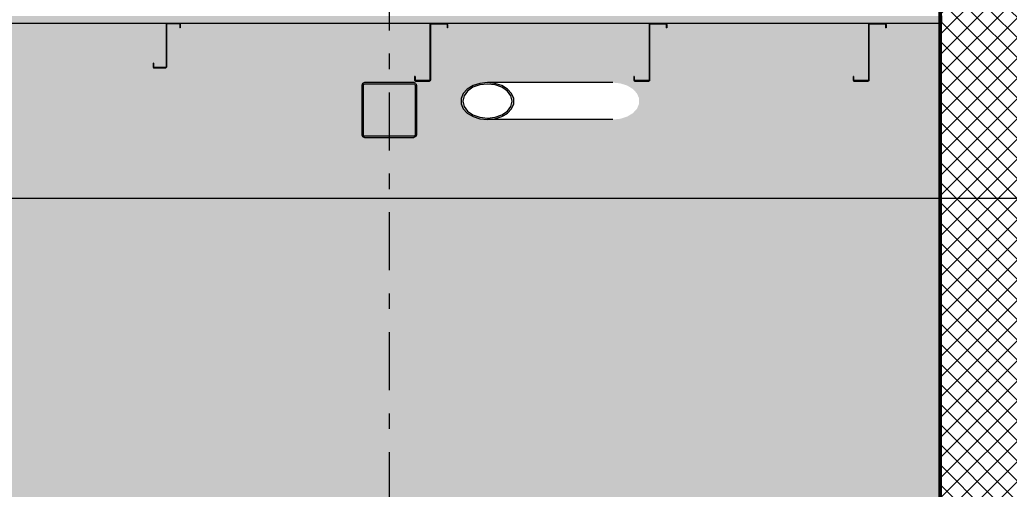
# Model space of a CAD drawing. Header units: millimetres. Extents: x -48147 to 1392261, y -496296 to 18123.
# Drawn here: x 1366742 to 1371255, y -481949 to -479809 of the extents above; entities that cross this region are included whole.
import ezdxf
from ezdxf.enums import TextEntityAlignment as Align

# ---------------------------------------------------------------- set-up
doc = ezdxf.new("R2010")
doc.units = ezdxf.units.MM
doc.header["$MEASUREMENT"] = 0
for name, pattern in [('Dashed', [2822.222233, 1411.111116, -1411.111116]), ('Double Dashed', [546.805537, 264.583325, -105.833328, 70.555556, -105.833328]), ('Wipeout_Contour', [1000, 0, -1000])]:
    doc.linetypes.add(name, pattern=pattern)
for name, color, linetype in [('A-95-D_1_20', 7, 'Continuous'), ('A-95-P_Drawing', 7, 'Continuous'), ('New_A-15-MG_Structural_Grid_Phase_2', 7, 'Continuous'), ('New_A-20-M_Roof', 7, 'Continuous'), ('New_A-60-M_Mechanical', 7, 'Continuous'), ('New_S-280-M_STRUCT_FRAME.IFC Import', 7, 'Continuous')]:
    doc.layers.add(name, color=color, linetype=linetype)
for name, color, linetype, lineweight in [('A-95-D_1_20_Pen_No__1', 7, 'Continuous', 13), ('A-95-P_Drawing_Pen_No__2', 8, 'Continuous', 15), ('New_A-20-M_Roof_Pen_No__4', 7, 'Continuous', 20), ('New_S-280-M_STRUCT_FRAME.IFC Import_Pen_No__1', 7, 'Continuous', 13), ('New_S-280-M_STRUCT_FRAME.IFC Import_Pen_No__160', 5, 'Continuous', 200), ('New_S-280-M_STRUCT_FRAME.IFC Import_Pen_No__90', 8, 'Continuous', 20)]:
    doc.layers.add(name, color=color, linetype=linetype, lineweight=lineweight)
for name, color, linetype, lineweight, true_color in [('A-95-P_Drawing_Pen_No__62', 7, 'Continuous', 20, 0xaaaaaa), ('New_A-15-MG_Structural_Grid_Phase_2_Pen_No__222', 7, 'Continuous', 13, 0x65af33), ('New_A-20-M_Roof_Pen_No__147', 7, 'Continuous', 0, 0x606060), ('New_A-20-M_Roof_Pen_No__81', 7, 'Continuous', 20, 0x6a6a6a), ('New_A-60-M_Mechanical_Pen_No__29', 7, 'Continuous', 50, 0x2a2a2a), ('New_A-60-M_Mechanical_Pen_No__81', 7, 'Continuous', 20, 0x6a6a6a)]:
    doc.layers.add(name, color=color, linetype=linetype, lineweight=lineweight, true_color=true_color)
doc.styles.add('GENERATED_STYLE_1', font='')
doc.styles.add('GENERATED_STYLE_2', font='')
doc.styles.get('GENERATED_STYLE_1').set_extended_font_data('Swis721 BT')
doc.styles.get('GENERATED_STYLE_2').set_extended_font_data('Arial')
doc.dimstyles.new('GENERATED_STYLE__6', dxfattribs={"dimtxt": 150, "dimasz": 47.5, "dimexe": 0.18, "dimexo": 0, "dimgap": 0.09, "dimtad": 1, "dimtih": 1, "dimtoh": 1, "dimdec": 0, "dimzin": 0, "dimdsep": 46, "dimtxsty": 'GENERATED_STYLE_2', "dimblk": 'ARROWHEAD_2', "dimblk1": 'ARROWHEAD_2', "dimblk2": 'ARROWHEAD_2', "dimcen": 0.09, "dimclrd": 7, "dimclre": 7, "dimclrt": 7, "dimadec": 0, "dimazin": 0, "dimtfac": 1, "dimtdec": 4, "dimtmove": 0, "dimatfit": 3, "dimfxl": 1, "dimtolj": 1, "dimtzin": 0, "dimarcsym": 0})

# ---------------------------------------------------------------- blocks, each defined once
blk = doc.blocks.new('Section Elem_84_1', base_point=(1317838.7, -491795.5))
at = {"color": 254, "linetype": 'Wipeout_Contour', "lineweight": 0, "ltscale": 5812820.597476198}
blk.add_wipeout([(1371539.4, -478596.4), (1370939.4, -478596.4), (1370939.4, -483696.4), (1371539.4, -483696.4)], dxfattribs=at).dxf.layer = 'New_A-60-M_Mechanical'
at = {"layer": 'New_A-60-M_Mechanical_Pen_No__81', "linetype": 'Continuous'}
h = blk.add_hatch(dxfattribs=at)
h.set_pattern_fill('Concrete_Block_0001', color=256, style=0, pattern_type=2)
h.set_pattern_definition([(45, (1317838.7, -491795.517), (-45.96194, 45.96194), []), (135, (1317838.7, -491795.517), (45.96194, 45.96194), [])])
h.paths.add_polyline_path([(1371539.4, -478596.4), (1370939.4, -478596.4), (1370939.4, -483696.4), (1371539.4, -483696.4)])
at = {"layer": 'New_A-60-M_Mechanical_Pen_No__29', "linetype": 'Continuous'}
blk.add_line((1370939.4, -478596.4), (1370939.4, -483696.4), dxfattribs=at)
blk = doc.blocks.new('Section Elem_90_1', base_point=(1317838.7, -491795.5))
at = {"layer": 'New_A-20-M_Roof_Pen_No__81', "linetype": 'Continuous', "lineweight": 0, "true_color": 0x353535}
blk.add_hatch(color=250, dxfattribs=at).paths.add_polyline_path([(1353754.3, -479826.5), (1370945.7, -479826.5), (1370945.7, -479791.5), (1353754.3, -479791.5)])
at = {"layer": 'New_A-20-M_Roof_Pen_No__147', "linetype": 'Continuous'}
blk.add_line((1370945.7, -479791.5), (1370945.7, -479826.5), dxfattribs=at)
at = {"layer": 'New_A-20-M_Roof_Pen_No__4', "linetype": 'Continuous'}
for p, q in [((1367412, -479826.5), (1366471.2, -479826.5)), ((1368616.8, -479826.5), (1367471.2, -479826.5)), ((1369616.8, -479826.5), (1368688.9, -479826.5)), ((1370616.8, -479826.5), (1369688.9, -479826.5)), ((1370945.7, -479826.5), (1370688.9, -479826.5))]:
    blk.add_line(p, q, dxfattribs=at)
at = {"layer": 'New_A-20-M_Roof_Pen_No__4', "linetype": 'Continuous', "flags": 128}
for points in [[(1367471.2, -479826.5), (1367471, -479826.5), (1367412, -479826.5)], [(1368688.9, -479826.5), (1368688.8, -479826.5), (1368616.8, -479826.5)], [(1369688.9, -479826.5), (1369688.8, -479826.5), (1369616.8, -479826.5)], [(1370688.9, -479826.5), (1370688.8, -479826.5), (1370616.8, -479826.5)]]:
    blk.add_lwpolyline(points, dxfattribs=at)
blk = doc.blocks.new('Section Elem_105_1', base_point=(1317838.7, -491795.5))
at = {"layer": 'New_S-280-M_STRUCT_FRAME.IFC Import_Pen_No__160', "linetype": 'Continuous', "lineweight": 0, "true_color": 0x00007f}
h = blk.add_hatch(color=176, dxfattribs=at)
h.paths.add_polyline_path([(1368301.8, -480108.1), (1368301.8, -480332.9), (1368305.5, -480341.8), (1368314.4, -480345.5), (1368539.2, -480345.5), (1368548.1, -480341.8), (1368551.8, -480332.9), (1368551.8, -480108.1), (1368548.1, -480099.2), (1368539.2, -480095.5), (1368314.4, -480095.5), (1368305.5, -480099.2)])
h.paths.add_polyline_path([(1368539.2, -480101.8), (1368543.7, -480103.7), (1368545.5, -480108.1), (1368545.5, -480332.9), (1368543.7, -480337.4), (1368539.2, -480339.2), (1368314.4, -480339.2), (1368310, -480337.4), (1368308.1, -480332.9), (1368308.1, -480108.1), (1368310, -480103.7), (1368314.4, -480101.8)], flags=0)
at = {"layer": 'New_S-280-M_STRUCT_FRAME.IFC Import_Pen_No__1', "linetype": 'Continuous', "flags": 128}
for points in [[(1368539.2, -480095.5), (1368314.4, -480095.5), (1368305.5, -480099.2)], [(1368305.5, -480099.2), (1368301.8, -480108.1), (1368301.8, -480332.9), (1368305.5, -480341.8)], [(1368543.7, -480103.7), (1368539.2, -480101.8), (1368314.6, -480101.8)], [(1368543.7, -480103.7), (1368545.5, -480108.1), (1368545.5, -480332.9), (1368543.7, -480337.4)], [(1368305.5, -480341.8), (1368314.4, -480345.5), (1368539.2, -480345.5)], [(1368543.7, -480337.4), (1368539.2, -480339.2), (1368314.6, -480339.2)]]:
    blk.add_lwpolyline(points, dxfattribs=at)
blk = doc.blocks.new('Section Elem_106_1', base_point=(1317838.7, -491795.5))
at = {"color": 254, "linetype": 'Wipeout_Contour', "lineweight": 0, "ltscale": 4351881.418097314}
blk.add_wipeout([(1368840.3, -480105.6), (1368909.7, -480105.6), (1368875, -480101.8)], dxfattribs=at).dxf.layer = 'New_S-280-M_STRUCT_FRAME.IFC Import'
at = {"color": 254, "linetype": 'Wipeout_Contour', "lineweight": 0, "ltscale": 5803900.670258747}
blk.add_wipeout([(1369512.3, -480108.9), (1368940.6, -480108.9), (1368966.7, -480124.6), (1369538.4, -480124.6)], dxfattribs=at).dxf.layer = 'New_S-280-M_STRUCT_FRAME.IFC Import'
at = {"color": 254, "linetype": 'Wipeout_Contour', "lineweight": 0, "ltscale": 5803860.707362963}
blk.add_wipeout([(1368875, -480263.8), (1369446.7, -480263.8), (1369480.9, -480260.4), (1368909.2, -480260.4)], dxfattribs=at).dxf.layer = 'New_S-280-M_STRUCT_FRAME.IFC Import'
at = {"color": 254, "linetype": 'Wipeout_Contour', "lineweight": 0, "ltscale": 5802517.338062875}
blk.add_wipeout([(1368809, -480116.7), (1368941, -480116.7), (1368909.7, -480105.6), (1368840.3, -480105.6)], dxfattribs=at).dxf.layer = 'New_S-280-M_STRUCT_FRAME.IFC Import'
at = {"color": 254, "linetype": 'Wipeout_Contour', "lineweight": 0, "ltscale": 5803975.709571552}
blk.add_wipeout([(1368940.6, -480250.5), (1368909.2, -480260.4), (1369480.9, -480260.4), (1369512.3, -480250.5)], dxfattribs=at).dxf.layer = 'New_S-280-M_STRUCT_FRAME.IFC Import'
at = {"color": 254, "linetype": 'Wipeout_Contour', "lineweight": 0, "ltscale": 5803642.427898203}
blk.add_wipeout([(1369446.7, -480095.5), (1368875, -480095.5), (1368909.2, -480098.9), (1369480.9, -480098.9)], dxfattribs=at).dxf.layer = 'New_S-280-M_STRUCT_FRAME.IFC Import'
at = {"color": 254, "linetype": 'Wipeout_Contour', "lineweight": 0, "ltscale": 4352030.656730931}
blk.add_wipeout([(1368909.7, -480253.7), (1368840.3, -480253.7), (1368875, -480257.5)], dxfattribs=at).dxf.layer = 'New_S-280-M_STRUCT_FRAME.IFC Import'
at = {"color": 254, "linetype": 'Wipeout_Contour', "lineweight": 0, "ltscale": 5804067.324703559}
blk.add_wipeout([(1368940.6, -480250.5), (1369512.3, -480250.5), (1369538.4, -480234.8), (1368966.7, -480234.8)], dxfattribs=at).dxf.layer = 'New_S-280-M_STRUCT_FRAME.IFC Import'
at = {"color": 254, "linetype": 'Wipeout_Contour', "lineweight": 0, "ltscale": 5803775.118002811}
blk.add_wipeout([(1368909.2, -480098.9), (1368940.6, -480108.9), (1369512.3, -480108.9), (1369480.9, -480098.9)], dxfattribs=at).dxf.layer = 'New_S-280-M_STRUCT_FRAME.IFC Import'
at = {"color": 254, "linetype": 'Wipeout_Contour', "lineweight": 0, "ltscale": 5804128.131247522}
blk.add_wipeout([(1368966.7, -480234.8), (1369538.4, -480234.8), (1369557.1, -480214.6), (1368985.4, -480214.6)], dxfattribs=at).dxf.layer = 'New_S-280-M_STRUCT_FRAME.IFC Import'
at = {"color": 254, "linetype": 'Wipeout_Contour', "lineweight": 0, "ltscale": 5802698.760057788}
blk.add_wipeout([(1368809, -480242.6), (1368840.3, -480253.7), (1368909.7, -480253.7), (1368941, -480242.6)], dxfattribs=at).dxf.layer = 'New_S-280-M_STRUCT_FRAME.IFC Import'
at = {"color": 254, "linetype": 'Wipeout_Contour', "lineweight": 0, "ltscale": 5802536.058875601}
blk.add_wipeout([(1368809, -480116.7), (1368784.1, -480133.9), (1368965.8, -480133.9), (1368941, -480116.7)], dxfattribs=at).dxf.layer = 'New_S-280-M_STRUCT_FRAME.IFC Import'
at = {"layer": 'New_S-280-M_STRUCT_FRAME.IFC Import_Pen_No__90', "linetype": 'Continuous'}
blk.add_line((1369446.7, -480095.5), (1368875, -480095.5), dxfattribs=at)
at = {"color": 254, "linetype": 'Wipeout_Contour', "lineweight": 0, "ltscale": 5802561.826426994}
blk.add_wipeout([(1368784.1, -480133.9), (1368768.2, -480155.6), (1368981.8, -480155.6), (1368965.8, -480133.9)], dxfattribs=at).dxf.layer = 'New_S-280-M_STRUCT_FRAME.IFC Import'
at = {"color": 254, "linetype": 'Wipeout_Contour', "lineweight": 0, "ltscale": 5802592.118862296}
blk.add_wipeout([(1368762.7, -480179.7), (1368987.3, -480179.7), (1368981.8, -480155.6), (1368768.2, -480155.6)], dxfattribs=at).dxf.layer = 'New_S-280-M_STRUCT_FRAME.IFC Import'
at = {"color": 254, "linetype": 'Wipeout_Contour', "lineweight": 0, "ltscale": 5804153.203344606}
blk.add_wipeout([(1368985.4, -480214.6), (1369557.1, -480214.6), (1369566.8, -480191.6), (1368995.1, -480191.6)], dxfattribs=at).dxf.layer = 'New_S-280-M_STRUCT_FRAME.IFC Import'
at = {"color": 254, "linetype": 'Wipeout_Contour', "lineweight": 0, "ltscale": 5804140.509758286}
blk.add_wipeout([(1368995.1, -480167.7), (1368995.1, -480191.6), (1369566.8, -480191.6), (1369566.8, -480167.7)], dxfattribs=at).dxf.layer = 'New_S-280-M_STRUCT_FRAME.IFC Import'
at = {"color": 254, "linetype": 'Wipeout_Contour', "lineweight": 0, "ltscale": 5802680.036185542}
blk.add_wipeout([(1368784.1, -480225.4), (1368809, -480242.6), (1368941, -480242.6), (1368965.8, -480225.4)], dxfattribs=at).dxf.layer = 'New_S-280-M_STRUCT_FRAME.IFC Import'
at = {"layer": 'New_S-280-M_STRUCT_FRAME.IFC Import_Pen_No__90', "linetype": 'Continuous'}
blk.add_line((1369446.7, -480263.8), (1368875, -480263.8), dxfattribs=at)
at = {"color": 254, "linetype": 'Wipeout_Contour', "lineweight": 0, "ltscale": 5804091.07841588}
blk.add_wipeout([(1369557.1, -480144.7), (1368985.4, -480144.7), (1368995.1, -480167.7), (1369566.8, -480167.7)], dxfattribs=at).dxf.layer = 'New_S-280-M_STRUCT_FRAME.IFC Import'
at = {"color": 254, "linetype": 'Wipeout_Contour', "lineweight": 0, "ltscale": 5802654.265552454}
blk.add_wipeout([(1368981.8, -480203.7), (1368768.2, -480203.7), (1368784.1, -480225.4), (1368965.8, -480225.4)], dxfattribs=at).dxf.layer = 'New_S-280-M_STRUCT_FRAME.IFC Import'
at = {"color": 254, "linetype": 'Wipeout_Contour', "lineweight": 0, "ltscale": 5804008.913303748}
blk.add_wipeout([(1368966.7, -480124.6), (1368985.4, -480144.7), (1369557.1, -480144.7), (1369538.4, -480124.6)], dxfattribs=at).dxf.layer = 'New_S-280-M_STRUCT_FRAME.IFC Import'
at = {"color": 254, "linetype": 'Wipeout_Contour', "lineweight": 0, "ltscale": 5802623.971211291}
blk.add_wipeout([(1368762.7, -480179.7), (1368768.2, -480203.7), (1368981.8, -480203.7), (1368987.3, -480179.7)], dxfattribs=at).dxf.layer = 'New_S-280-M_STRUCT_FRAME.IFC Import'
at = {"layer": 'New_S-280-M_STRUCT_FRAME.IFC Import_Pen_No__160', "linetype": 'Continuous', "lineweight": 0, "true_color": 0x00007f}
h = blk.add_hatch(color=176, dxfattribs=at)
h.paths.add_polyline_path([(1368875, -480263.8), (1368909.2, -480260.4), (1368940.6, -480250.5), (1368966.7, -480234.8), (1368985.4, -480214.6), (1368995.1, -480191.6), (1368995.1, -480167.7), (1368985.4, -480144.7), (1368966.7, -480124.6), (1368940.6, -480108.9), (1368909.2, -480098.9), (1368875, -480095.5), (1368840.8, -480098.9), (1368809.4, -480108.9), (1368783.3, -480124.6), (1368764.6, -480144.7), (1368754.9, -480167.7), (1368754.9, -480191.6), (1368764.6, -480214.6), (1368783.3, -480234.8), (1368809.4, -480250.5), (1368840.8, -480260.4)])
h.paths.add_polyline_path([(1368875, -480257.5), (1368840.3, -480253.7), (1368809, -480242.6), (1368784.1, -480225.4), (1368768.2, -480203.7), (1368762.7, -480179.7), (1368768.2, -480155.6), (1368784.1, -480133.9), (1368809, -480116.7), (1368840.3, -480105.6), (1368875, -480101.8), (1368909.7, -480105.6), (1368941, -480116.7), (1368965.8, -480133.9), (1368981.8, -480155.6), (1368987.3, -480179.7), (1368981.8, -480203.7), (1368965.8, -480225.4), (1368941, -480242.6), (1368909.7, -480253.7)], flags=0)
at = {"layer": 'New_S-280-M_STRUCT_FRAME.IFC Import_Pen_No__1', "linetype": 'Continuous', "flags": 128}
blk.add_lwpolyline([(1368754.9, -480191.6), (1368764.6, -480214.6), (1368783.3, -480234.8), (1368809.4, -480250.5), (1368840.8, -480260.4), (1368875, -480263.8), (1368909.2, -480260.4), (1368940.6, -480250.5), (1368966.7, -480234.8), (1368985.4, -480214.6), (1368995.1, -480191.6), (1368995.1, -480167.7), (1368985.4, -480144.7), (1368966.7, -480124.6), (1368940.6, -480108.9), (1368909.2, -480098.9), (1368875, -480095.5), (1368840.8, -480098.9), (1368809.4, -480108.9), (1368783.3, -480124.6), (1368764.6, -480144.7), (1368754.9, -480167.7)], close=True, dxfattribs=at)
for points in [[(1368987.3, -480179.7), (1368981.8, -480155.6), (1368965.8, -480133.9), (1368941, -480116.7), (1368909.7, -480105.6), (1368875, -480101.8), (1368840.3, -480105.6), (1368809, -480116.7), (1368784.1, -480133.9), (1368768.2, -480155.6), (1368762.7, -480179.7)], [(1368762.7, -480179.7), (1368768.2, -480203.7), (1368784.1, -480225.4), (1368809, -480242.6), (1368840.3, -480253.7), (1368875, -480257.5), (1368909.7, -480253.7), (1368941, -480242.6), (1368965.8, -480225.4), (1368981.8, -480203.7), (1368987.3, -480179.7)]]:
    blk.add_lwpolyline(points, dxfattribs=at)
blk = doc.blocks.new('Section Elem_124_1', base_point=(1317838.7, -491795.5))
at = {"layer": 'New_S-280-M_STRUCT_FRAME.IFC Import_Pen_No__160', "linetype": 'Continuous', "lineweight": 0, "true_color": 0x00007f}
blk.add_hatch(color=176, dxfattribs=at).paths.add_polyline_path([(1367474, -479829.5), (1367473.2, -479827.4), (1367471, -479826.5), (1367412, -479826.5), (1367409.9, -479827.4), (1367409, -479829.5), (1367409, -480025.5), (1367408.6, -480026.6), (1367407.5, -480027), (1367353.5, -480027), (1367352.5, -480026.6), (1367352, -480025.5), (1367352, -480007.5), (1367350.5, -480007.5), (1367350.5, -480025.5), (1367351.4, -480027.6), (1367353.5, -480028.5), (1367407.5, -480028.5), (1367409.7, -480027.6), (1367410.5, -480025.5), (1367410.5, -479829.5), (1367411, -479828.5), (1367412, -479828), (1367471, -479828), (1367472.1, -479828.5), (1367472.5, -479829.5), (1367472.5, -479845.5), (1367474, -479845.5)])
at = {"layer": 'New_S-280-M_STRUCT_FRAME.IFC Import_Pen_No__1', "linetype": 'Continuous'}
for p, q in [((1367412, -479826.5), (1367409.9, -479827.4)), ((1367474, -479845.5), (1367472.5, -479845.5)), ((1367352, -480007.5), (1367350.5, -480007.5))]:
    blk.add_line(p, q, dxfattribs=at)
at = {"layer": 'New_S-280-M_STRUCT_FRAME.IFC Import_Pen_No__1', "linetype": 'Continuous', "flags": 128}
for points in [[(1367409.9, -479827.4), (1367409, -479829.5), (1367409, -480025.5), (1367408.6, -480026.6)], [(1367472.1, -479828.5), (1367471, -479828), (1367412.2, -479828)], [(1367472.1, -479828.5), (1367472.5, -479829.5), (1367472.5, -479845.5)], [(1367350.5, -480007.5), (1367350.5, -480025.5), (1367351.4, -480027.6)], [(1367351.4, -480027.6), (1367353.5, -480028.5), (1367407.5, -480028.5)], [(1367408.6, -480026.6), (1367407.5, -480027), (1367353.7, -480027)]]:
    blk.add_lwpolyline(points, dxfattribs=at)
blk = doc.blocks.new('Section Elem_126_1', base_point=(1317838.7, -491795.5))
at = {"layer": 'New_S-280-M_STRUCT_FRAME.IFC Import_Pen_No__160', "linetype": 'Continuous', "lineweight": 0, "true_color": 0x00007f}
blk.add_hatch(color=176, dxfattribs=at).paths.add_polyline_path([(1370692.8, -479830.5), (1370691.6, -479827.7), (1370688.8, -479826.5), (1370616.8, -479826.5), (1370614, -479827.7), (1370612.8, -479830.5), (1370612.8, -480084.5), (1370612.2, -480085.9), (1370610.8, -480086.5), (1370546.8, -480086.5), (1370545.4, -480085.9), (1370544.8, -480084.5), (1370544.8, -480067.5), (1370542.8, -480067.5), (1370542.8, -480084.5), (1370544, -480087.3), (1370546.8, -480088.5), (1370610.8, -480088.5), (1370613.6, -480087.3), (1370614.8, -480084.5), (1370614.8, -479830.5), (1370615.4, -479829.1), (1370616.8, -479828.5), (1370688.8, -479828.5), (1370690.2, -479829.1), (1370690.8, -479830.5), (1370690.8, -479845.5), (1370692.8, -479845.5)])
at = {"layer": 'New_S-280-M_STRUCT_FRAME.IFC Import_Pen_No__1', "linetype": 'Continuous'}
for p, q in [((1370616.8, -479826.5), (1370614, -479827.7)), ((1370692.8, -479845.5), (1370690.8, -479845.5)), ((1370544.8, -480067.5), (1370542.8, -480067.5))]:
    blk.add_line(p, q, dxfattribs=at)
at = {"layer": 'New_S-280-M_STRUCT_FRAME.IFC Import_Pen_No__1', "linetype": 'Continuous', "flags": 128}
for points in [[(1370614, -479827.7), (1370612.8, -479830.5), (1370612.8, -480084.5), (1370612.2, -480085.9)], [(1370690.2, -479829.1), (1370688.8, -479828.5), (1370616.9, -479828.5)], [(1370690.2, -479829.1), (1370690.8, -479830.5), (1370690.8, -479845.5)], [(1370542.8, -480067.5), (1370542.8, -480084.5), (1370544, -480087.3)], [(1370544, -480087.3), (1370546.8, -480088.5), (1370610.8, -480088.5)], [(1370612.2, -480085.9), (1370610.8, -480086.5), (1370546.9, -480086.5)]]:
    blk.add_lwpolyline(points, dxfattribs=at)
blk = doc.blocks.new('Section Elem_127_1', base_point=(1317838.7, -491795.5))
at = {"layer": 'New_S-280-M_STRUCT_FRAME.IFC Import_Pen_No__160', "linetype": 'Continuous', "lineweight": 0, "true_color": 0x00007f}
blk.add_hatch(color=176, dxfattribs=at).paths.add_polyline_path([(1369692.8, -479830.5), (1369691.6, -479827.7), (1369688.8, -479826.5), (1369616.8, -479826.5), (1369614, -479827.7), (1369612.8, -479830.5), (1369612.8, -480084.5), (1369612.2, -480085.9), (1369610.8, -480086.5), (1369546.8, -480086.5), (1369545.4, -480085.9), (1369544.8, -480084.5), (1369544.8, -480067.5), (1369542.8, -480067.5), (1369542.8, -480084.5), (1369544, -480087.3), (1369546.8, -480088.5), (1369610.8, -480088.5), (1369613.6, -480087.3), (1369614.8, -480084.5), (1369614.8, -479830.5), (1369615.4, -479829.1), (1369616.8, -479828.5), (1369688.8, -479828.5), (1369690.2, -479829.1), (1369690.8, -479830.5), (1369690.8, -479845.5), (1369692.8, -479845.5)])
at = {"layer": 'New_S-280-M_STRUCT_FRAME.IFC Import_Pen_No__1', "linetype": 'Continuous'}
for p, q in [((1369616.8, -479826.5), (1369614, -479827.7)), ((1369692.8, -479845.5), (1369690.8, -479845.5)), ((1369544.8, -480067.5), (1369542.8, -480067.5))]:
    blk.add_line(p, q, dxfattribs=at)
at = {"layer": 'New_S-280-M_STRUCT_FRAME.IFC Import_Pen_No__1', "linetype": 'Continuous', "flags": 128}
for points in [[(1369614, -479827.7), (1369612.8, -479830.5), (1369612.8, -480084.5), (1369612.2, -480085.9)], [(1369690.2, -479829.1), (1369688.8, -479828.5), (1369616.9, -479828.5)], [(1369690.2, -479829.1), (1369690.8, -479830.5), (1369690.8, -479845.5)], [(1369542.8, -480067.5), (1369542.8, -480084.5), (1369544, -480087.3)], [(1369544, -480087.3), (1369546.8, -480088.5), (1369610.8, -480088.5)], [(1369612.2, -480085.9), (1369610.8, -480086.5), (1369546.9, -480086.5)]]:
    blk.add_lwpolyline(points, dxfattribs=at)
blk = doc.blocks.new('Section Elem_128_1', base_point=(1317838.7, -491795.5))
at = {"layer": 'New_S-280-M_STRUCT_FRAME.IFC Import_Pen_No__160', "linetype": 'Continuous', "lineweight": 0, "true_color": 0x00007f}
blk.add_hatch(color=176, dxfattribs=at).paths.add_polyline_path([(1368692.8, -479830.5), (1368691.6, -479827.7), (1368688.8, -479826.5), (1368616.8, -479826.5), (1368614, -479827.7), (1368612.8, -479830.5), (1368612.8, -480084.5), (1368612.2, -480085.9), (1368610.8, -480086.5), (1368546.8, -480086.5), (1368545.4, -480085.9), (1368544.8, -480084.5), (1368544.8, -480067.5), (1368542.8, -480067.5), (1368542.8, -480084.5), (1368544, -480087.3), (1368546.8, -480088.5), (1368610.8, -480088.5), (1368613.6, -480087.3), (1368614.8, -480084.5), (1368614.8, -479830.5), (1368615.4, -479829.1), (1368616.8, -479828.5), (1368688.8, -479828.5), (1368690.2, -479829.1), (1368690.8, -479830.5), (1368690.8, -479845.5), (1368692.8, -479845.5)])
at = {"layer": 'New_S-280-M_STRUCT_FRAME.IFC Import_Pen_No__1', "linetype": 'Continuous'}
for p, q in [((1368616.8, -479826.5), (1368614, -479827.7)), ((1368692.8, -479845.5), (1368690.8, -479845.5)), ((1368544.8, -480067.5), (1368542.8, -480067.5))]:
    blk.add_line(p, q, dxfattribs=at)
at = {"layer": 'New_S-280-M_STRUCT_FRAME.IFC Import_Pen_No__1', "linetype": 'Continuous', "flags": 128}
for points in [[(1368614, -479827.7), (1368612.8, -479830.5), (1368612.8, -480084.5), (1368612.2, -480085.9)], [(1368690.2, -479829.1), (1368688.8, -479828.5), (1368616.9, -479828.5)], [(1368690.2, -479829.1), (1368690.8, -479830.5), (1368690.8, -479845.5)], [(1368542.8, -480067.5), (1368542.8, -480084.5), (1368544, -480087.3)], [(1368544, -480087.3), (1368546.8, -480088.5), (1368610.8, -480088.5)], [(1368612.2, -480085.9), (1368610.8, -480086.5), (1368546.9, -480086.5)]]:
    blk.add_lwpolyline(points, dxfattribs=at)
blk = doc.blocks.new('Section Elem_148_1', base_point=(1317838.7, -491795.5))
at = {"layer": 'New_S-280-M_STRUCT_FRAME.IFC Import_Pen_No__160', "linetype": 'Continuous', "lineweight": 0, "true_color": 0x00007f}
for points in [[(1368539.2, -480345.5), (1368539.4, -480345.5), (1368548.3, -480341.8), (1368552, -480332.9), (1368552, -480108.1), (1368548.3, -480099.2), (1368539.4, -480095.5), (1368539.2, -480095.5), (1368548.1, -480099.2), (1368551.8, -480108.1), (1368551.8, -480332.9), (1368548.1, -480341.8)], [(1368308.1, -480108.1), (1368308.1, -480332.9), (1368310, -480337.4), (1368314.4, -480339.2), (1368314.6, -480339.2), (1368310.1, -480337.4), (1368308.3, -480332.9), (1368308.3, -480108.1), (1368310.1, -480103.7), (1368314.6, -480101.8), (1368314.4, -480101.8), (1368310, -480103.7)]]:
    blk.add_hatch(color=176, dxfattribs=at).paths.add_polyline_path(points)
at = {"layer": 'New_S-280-M_STRUCT_FRAME.IFC Import_Pen_No__1', "linetype": 'Continuous'}
for p, q in [((1368314.6, -480101.8), (1368310.1, -480103.7)), ((1368310.1, -480337.4), (1368314.6, -480339.2))]:
    blk.add_line(p, q, dxfattribs=at)
at = {"layer": 'New_S-280-M_STRUCT_FRAME.IFC Import_Pen_No__1', "linetype": 'Continuous', "flags": 128}
for points in [[(1368548.3, -480099.2), (1368539.4, -480095.5), (1368539.2, -480095.5)], [(1368310.1, -480103.7), (1368308.3, -480108.1), (1368308.3, -480332.9), (1368310.1, -480337.4)], [(1368548.3, -480099.2), (1368552, -480108.1), (1368552, -480332.9), (1368548.3, -480341.8)], [(1368548.3, -480341.8), (1368539.4, -480345.5), (1368539.2, -480345.5)]]:
    blk.add_lwpolyline(points, dxfattribs=at)
blk = doc.blocks.new('Section Elem_166_1', base_point=(1317838.7, -491795.5))
at = {"layer": 'New_S-280-M_STRUCT_FRAME.IFC Import_Pen_No__160', "linetype": 'Continuous', "lineweight": 0, "true_color": 0x00007f}
for points in [[(1367471, -479826.5), (1367473.2, -479827.4), (1367474, -479829.5), (1367474, -479845.5), (1367474.2, -479845.5), (1367474.2, -479829.5), (1367473.3, -479827.4), (1367471.2, -479826.5)], [(1367409.7, -480027.6), (1367407.5, -480028.5), (1367407.7, -480028.5), (1367409.8, -480027.6), (1367410.7, -480025.5), (1367410.7, -479829.5), (1367411.1, -479828.5), (1367412.2, -479828), (1367412, -479828), (1367411, -479828.5), (1367410.5, -479829.5), (1367410.5, -480025.5)], [(1367352.2, -480007.5), (1367352, -480007.5), (1367352, -480025.5), (1367352.5, -480026.6), (1367353.5, -480027), (1367353.7, -480027), (1367352.6, -480026.6), (1367352.2, -480025.5)]]:
    blk.add_hatch(color=176, dxfattribs=at).paths.add_polyline_path(points)
at = {"layer": 'New_S-280-M_STRUCT_FRAME.IFC Import_Pen_No__1', "linetype": 'Continuous'}
for p, q in [((1367471.2, -479826.5), (1367473.3, -479827.4)), ((1367412.2, -479828), (1367411.1, -479828.5)), ((1367474.2, -479845.5), (1367474, -479845.5)), ((1367352.2, -480007.5), (1367352, -480007.5)), ((1367352.6, -480026.6), (1367353.7, -480027))]:
    blk.add_line(p, q, dxfattribs=at)
at = {"layer": 'New_S-280-M_STRUCT_FRAME.IFC Import_Pen_No__1', "linetype": 'Continuous', "flags": 128}
for points in [[(1367411.1, -479828.5), (1367410.7, -479829.5), (1367410.7, -480025.5), (1367409.8, -480027.6)], [(1367473.3, -479827.4), (1367474.2, -479829.5), (1367474.2, -479845.5)], [(1367352.2, -480007.5), (1367352.2, -480025.5), (1367352.6, -480026.6)], [(1367409.8, -480027.6), (1367407.7, -480028.5), (1367407.5, -480028.5)]]:
    blk.add_lwpolyline(points, dxfattribs=at)
blk = doc.blocks.new('Section Elem_168_1', base_point=(1317838.7, -491795.5))
at = {"layer": 'New_S-280-M_STRUCT_FRAME.IFC Import_Pen_No__160', "linetype": 'Continuous', "lineweight": 0, "true_color": 0x00007f}
for points in [[(1370688.8, -479826.5), (1370691.6, -479827.7), (1370692.8, -479830.5), (1370692.8, -479845.5), (1370692.9, -479845.5), (1370692.9, -479830.5), (1370691.8, -479827.7), (1370688.9, -479826.5)], [(1370613.6, -480087.3), (1370610.8, -480088.5), (1370610.9, -480088.5), (1370613.8, -480087.3), (1370614.9, -480084.5), (1370614.9, -479830.5), (1370615.5, -479829.1), (1370616.9, -479828.5), (1370616.8, -479828.5), (1370615.4, -479829.1), (1370614.8, -479830.5), (1370614.8, -480084.5)], [(1370544.9, -480067.5), (1370544.8, -480067.5), (1370544.8, -480084.5), (1370545.4, -480085.9), (1370546.8, -480086.5), (1370546.9, -480086.5), (1370545.5, -480085.9), (1370544.9, -480084.5)]]:
    blk.add_hatch(color=176, dxfattribs=at).paths.add_polyline_path(points)
at = {"layer": 'New_S-280-M_STRUCT_FRAME.IFC Import_Pen_No__1', "linetype": 'Continuous'}
for p, q in [((1370688.9, -479826.5), (1370691.8, -479827.7)), ((1370616.9, -479828.5), (1370615.5, -479829.1)), ((1370692.9, -479845.5), (1370692.8, -479845.5)), ((1370544.9, -480067.5), (1370544.8, -480067.5)), ((1370545.5, -480085.9), (1370546.9, -480086.5))]:
    blk.add_line(p, q, dxfattribs=at)
at = {"layer": 'New_S-280-M_STRUCT_FRAME.IFC Import_Pen_No__1', "linetype": 'Continuous', "flags": 128}
for points in [[(1370615.5, -479829.1), (1370614.9, -479830.5), (1370614.9, -480084.5), (1370613.8, -480087.3)], [(1370691.8, -479827.7), (1370692.9, -479830.5), (1370692.9, -479845.5)], [(1370544.9, -480067.5), (1370544.9, -480084.5), (1370545.5, -480085.9)], [(1370613.8, -480087.3), (1370610.9, -480088.5), (1370610.8, -480088.5)]]:
    blk.add_lwpolyline(points, dxfattribs=at)
blk = doc.blocks.new('Section Elem_169_1', base_point=(1317838.7, -491795.5))
at = {"layer": 'New_S-280-M_STRUCT_FRAME.IFC Import_Pen_No__160', "linetype": 'Continuous', "lineweight": 0, "true_color": 0x00007f}
for points in [[(1369688.8, -479826.5), (1369691.6, -479827.7), (1369692.8, -479830.5), (1369692.8, -479845.5), (1369692.9, -479845.5), (1369692.9, -479830.5), (1369691.8, -479827.7), (1369688.9, -479826.5)], [(1369613.6, -480087.3), (1369610.8, -480088.5), (1369610.9, -480088.5), (1369613.8, -480087.3), (1369614.9, -480084.5), (1369614.9, -479830.5), (1369615.5, -479829.1), (1369616.9, -479828.5), (1369616.8, -479828.5), (1369615.4, -479829.1), (1369614.8, -479830.5), (1369614.8, -480084.5)], [(1369544.9, -480067.5), (1369544.8, -480067.5), (1369544.8, -480084.5), (1369545.4, -480085.9), (1369546.8, -480086.5), (1369546.9, -480086.5), (1369545.5, -480085.9), (1369544.9, -480084.5)]]:
    blk.add_hatch(color=176, dxfattribs=at).paths.add_polyline_path(points)
at = {"layer": 'New_S-280-M_STRUCT_FRAME.IFC Import_Pen_No__1', "linetype": 'Continuous'}
for p, q in [((1369688.9, -479826.5), (1369691.8, -479827.7)), ((1369616.9, -479828.5), (1369615.5, -479829.1)), ((1369692.9, -479845.5), (1369692.8, -479845.5)), ((1369544.9, -480067.5), (1369544.8, -480067.5)), ((1369545.5, -480085.9), (1369546.9, -480086.5))]:
    blk.add_line(p, q, dxfattribs=at)
at = {"layer": 'New_S-280-M_STRUCT_FRAME.IFC Import_Pen_No__1', "linetype": 'Continuous', "flags": 128}
for points in [[(1369615.5, -479829.1), (1369614.9, -479830.5), (1369614.9, -480084.5), (1369613.8, -480087.3)], [(1369691.8, -479827.7), (1369692.9, -479830.5), (1369692.9, -479845.5)], [(1369544.9, -480067.5), (1369544.9, -480084.5), (1369545.5, -480085.9)], [(1369613.8, -480087.3), (1369610.9, -480088.5), (1369610.8, -480088.5)]]:
    blk.add_lwpolyline(points, dxfattribs=at)
blk = doc.blocks.new('Section Elem_170_1', base_point=(1317838.7, -491795.5))
at = {"layer": 'New_S-280-M_STRUCT_FRAME.IFC Import_Pen_No__160', "linetype": 'Continuous', "lineweight": 0, "true_color": 0x00007f}
for points in [[(1368688.8, -479826.5), (1368691.6, -479827.7), (1368692.8, -479830.5), (1368692.8, -479845.5), (1368692.9, -479845.5), (1368692.9, -479830.5), (1368691.8, -479827.7), (1368688.9, -479826.5)], [(1368613.6, -480087.3), (1368610.8, -480088.5), (1368610.9, -480088.5), (1368613.8, -480087.3), (1368614.9, -480084.5), (1368614.9, -479830.5), (1368615.5, -479829.1), (1368616.9, -479828.5), (1368616.8, -479828.5), (1368615.4, -479829.1), (1368614.8, -479830.5), (1368614.8, -480084.5)], [(1368544.9, -480067.5), (1368544.8, -480067.5), (1368544.8, -480084.5), (1368545.4, -480085.9), (1368546.8, -480086.5), (1368546.9, -480086.5), (1368545.5, -480085.9), (1368544.9, -480084.5)]]:
    blk.add_hatch(color=176, dxfattribs=at).paths.add_polyline_path(points)
at = {"layer": 'New_S-280-M_STRUCT_FRAME.IFC Import_Pen_No__1', "linetype": 'Continuous'}
for p, q in [((1368688.9, -479826.5), (1368691.8, -479827.7)), ((1368616.9, -479828.5), (1368615.5, -479829.1)), ((1368692.9, -479845.5), (1368692.8, -479845.5)), ((1368544.9, -480067.5), (1368544.8, -480067.5)), ((1368545.5, -480085.9), (1368546.9, -480086.5))]:
    blk.add_line(p, q, dxfattribs=at)
at = {"layer": 'New_S-280-M_STRUCT_FRAME.IFC Import_Pen_No__1', "linetype": 'Continuous', "flags": 128}
for points in [[(1368615.5, -479829.1), (1368614.9, -479830.5), (1368614.9, -480084.5), (1368613.8, -480087.3)], [(1368691.8, -479827.7), (1368692.9, -479830.5), (1368692.9, -479845.5)], [(1368544.9, -480067.5), (1368544.9, -480084.5), (1368545.5, -480085.9)], [(1368613.8, -480087.3), (1368610.9, -480088.5), (1368610.8, -480088.5)]]:
    blk.add_lwpolyline(points, dxfattribs=at)
blk = doc.blocks.new('Standard grid marker[2]_1', base_point=(1368427, -470390.9))
at = {"layer": 'New_A-15-MG_Structural_Grid_Phase_2_Pen_No__222', "linetype": 'Double Dashed'}
blk.add_line((1368427, -471390.9), (1368427, -494795.5), dxfattribs=at)
at = {"layer": 'New_A-15-MG_Structural_Grid_Phase_2_Pen_No__222', "style": 'GENERATED_STYLE_1'}
for tag, p in [('AC_MarkerText_1_0', (1368427, -470119.2)), ('AC_MarkerText_1_1', (1368427, -496023.8))]:
    blk.add_attdef(tag, text='', height=175, rotation=360, dxfattribs=at).set_placement(p, align=Align.MIDDLE_CENTER)
blk = doc.blocks.new('*D207', base_point=(1317838.7, -491795.5))
at = {"layer": 'A-95-D_1_20_Pen_No__1', "linetype": 'Continuous'}
for p, q in [((1356273, -480669.2), (1356273, -480095.5)), ((1375417.5, -480669.2), (1375417.5, -480170.5)), ((1356291, -480591), (1356254.9, -480653.5)), ((1375399.5, -480653.5), (1375435.5, -480591)), ((1356242.4, -480622.3), (1356273, -480622.3)), ((1356273, -480622.3), (1375417.5, -480622.3)), ((1375417.5, -480622.3), (1375448.1, -480622.3))]:
    blk.add_line(p, q, dxfattribs=at)
at = {"layer": 'A-95-D_1_20_Pen_No__1', "insert": (1365530.6, -480592.3), "char_height": 150, "attachment_point": 7, "style": 'GENERATED_STYLE_2'}
blk.add_mtext('\\A1;{\\fArial|b0|i0|c0|p34;19,145}', dxfattribs=at)
blk = doc.blocks.new('ARROWHEAD_2')
at = {"color": 0, "linetype": 'Continuous', "lineweight": 0}
for p, q in [((0, 0), (-1, 0)), ((-0.378, -0.655), (0.378, 0.655))]:
    blk.add_line(p, q, dxfattribs=at)

msp = doc.modelspace()

# ---------------------------------------------------------------- wipeouts: each hides what was drawn before it
at = {"color": 254, "linetype": 'Wipeout_Contour', "lineweight": 0, "ltscale": 5792892.804525452}
msp.add_wipeout([(1356273, -479826.5), (1356273, -483095.5), (1375417.5, -483095.5), (1375417.5, -479826.5)], dxfattribs=at).dxf.layer = 'A-95-P_Drawing'

# ---------------------------------------------------------------- next in the draw order: hatches: boundary and pattern name
at = {"layer": 'A-95-P_Drawing_Pen_No__62', "linetype": 'Continuous', "ltscale": 0.1}
h = msp.add_hatch(dxfattribs=at)
h.set_pattern_fill('Brass_Bronze_0001', color=256, style=0, pattern_type=2)
h.set_pattern_definition([(45, (1317838.7, -491795.52), (-91.92388, 91.92388), []), (45, (1317792.74, -491749.55), (-91.92388, 91.92388), [97.5, -32.5])])
h.paths.add_polyline_path([(1356273, -479826.5), (1356273, -483095.5), (1375417.5, -483095.5), (1375417.5, -479826.5)])

# ---------------------------------------------------------------- next in the draw order: linework, layer by layer
at = {"layer": 'A-95-P_Drawing_Pen_No__2', "linetype": 'Dashed', "ltscale": 0.1, "flags": 128}
msp.add_lwpolyline([(1356273, -479826.5), (1356273, -483095.5), (1375417.5, -483095.5), (1375417.5, -479826.5)], close=True, dxfattribs=at)

# ---------------------------------------------------------------- next in the draw order: block references
at = {"layer": 'New_S-280-M_STRUCT_FRAME.IFC Import'}
for name in ['Section Elem_105_1', 'Section Elem_148_1']:
    msp.add_blockref(name, (1317838.7, -491795.5), dxfattribs=at)

# ---------------------------------------------------------------- next in the draw order: block references
at = {"layer": 'New_A-60-M_Mechanical'}
msp.add_blockref('Section Elem_84_1', (1317838.7, -491795.5), dxfattribs=at)
at = {"layer": 'New_S-280-M_STRUCT_FRAME.IFC Import'}
msp.add_blockref('Section Elem_106_1', (1317838.7, -491795.5), dxfattribs=at)

# ---------------------------------------------------------------- next in the draw order: block references
at = {"layer": 'New_A-20-M_Roof'}
msp.add_blockref('Section Elem_90_1', (1317838.7, -491795.5), dxfattribs=at)

# ---------------------------------------------------------------- next in the draw order: dimensions: what is measured, and where the dimension line sits
at = {"layer": 'A-95-D_1_20', "linetype": 'Continuous'}
dim = msp.add_linear_dim(base=(1375417.5023, -480622.2855), p1=(1356272.9789, -480095.5166), p2=(1375417.5023, -480170.5166), dimstyle='GENERATED_STYLE__6', dxfattribs=at)
dim.commit()
dim.dimension.update_dxf_attribs({"geometry": '*D207', "text_midpoint": (1365878.4446, -480517.2855), "dimtype": 160})

# ---------------------------------------------------------------- next in the draw order: block references
at = {"layer": 'New_A-15-MG_Structural_Grid_Phase_2', "color": 8, "linetype": 'Continuous', "lineweight": 15}
msp.add_blockref('Standard grid marker[2]_1', (1368427, -470390.9), dxfattribs=at)
at = {"layer": 'New_S-280-M_STRUCT_FRAME.IFC Import'}
for name in ['Section Elem_124_1', 'Section Elem_166_1', 'Section Elem_128_1', 'Section Elem_170_1', 'Section Elem_127_1', 'Section Elem_169_1', 'Section Elem_126_1', 'Section Elem_168_1']:
    msp.add_blockref(name, (1317838.7, -491795.5), dxfattribs=at)

doc.saveas('drawing.dxf')
